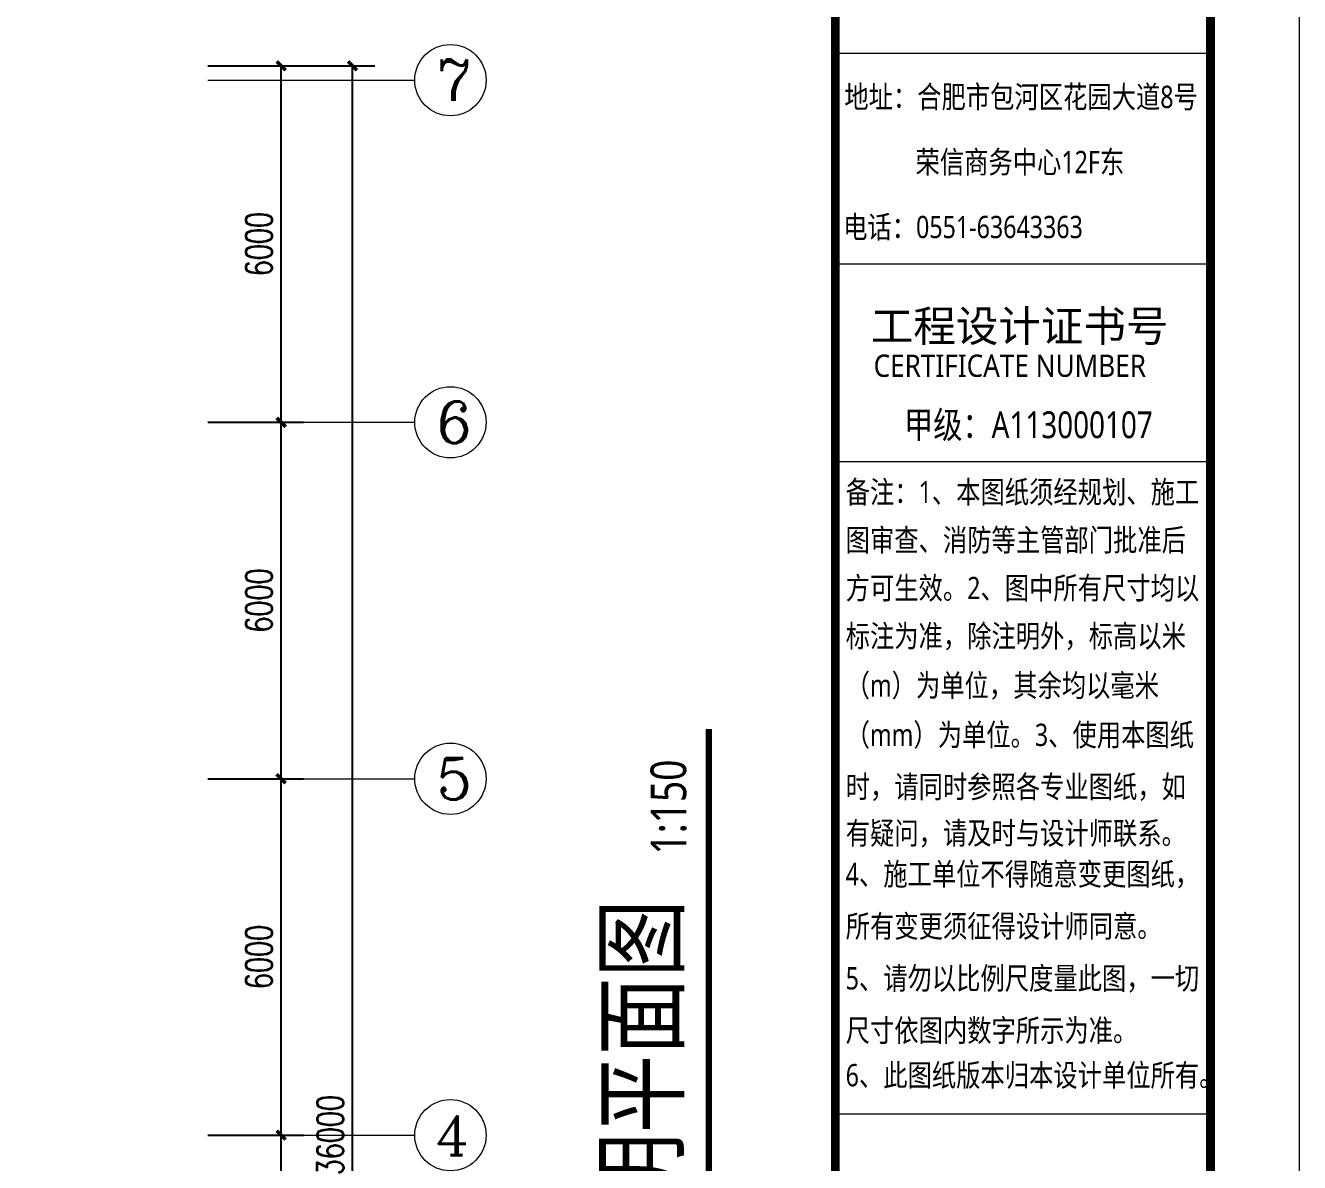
# Model space of a CAD drawing. Header units: inches. Extents: x -3272461 to -2504170, y 403793 to 1071042.
# Drawn here: x -2671444 to -2649994, y 742084 to 761224 of the extents above; entities that cross this region are included whole.
import ezdxf
from ezdxf.enums import TextEntityAlignment as Align

# ---------------------------------------------------------------- set-up
doc = ezdxf.new("R2010")
doc.units = ezdxf.units.IN
doc.header["$LTSCALE"] = 1000
doc.header["$MEASUREMENT"] = 0
doc.layers.get('0').update_dxf_attribs({"lineweight": 18})
for name, color, linetype, lineweight in [('0-TK', 4, 'Continuous', 18), ('AXIS', 30, 'Continuous', 18), ('PUB_TITLE', 153, 'Continuous', 18), ('TEL_SYMB', 3, 'Continuous', 18), ('TEL_TEXT', 7, 'Continuous', 18)]:
    doc.layers.add(name, color=color, linetype=linetype, lineweight=lineweight)
doc.styles.add('-黑体', font='', dxfattribs={"width": 0.7})
doc.styles.add('_TCH_AXIS', font='complex.shx', dxfattribs={"bigfont": 'gbcbig.shx'})
doc.styles.add('_TCH_DIM_T3', font='simplex.shx', dxfattribs={"width": 0.705882, "bigfont": 'gbcbig.shx'})
doc.styles.get('-黑体').set_extended_font_data('微软雅黑')
doc.dimstyles.new('_TCH_ARCH&&150', dxfattribs={"dimtxt": 446.25, "dimasz": 150, "dimexe": 375, "dimexo": 450, "dimgap": 150, "dimtad": 1, "dimdec": 0, "dimzin": 0, "dimdsep": 46, "dimtxsty": '_TCH_DIM_T3', "dimblk": 'ARCHTICK', "dimcen": 0.09, "dimdle": 300, "dimclrt": 7, "dimazin": 2, "dimtfac": 1, "dimtdec": 0, "dimtix": 1, "dimtmove": 2, "dimatfit": 3, "dimfxl": 1, "dimtolj": 1, "dimarcsym": 0})

# ---------------------------------------------------------------- blocks, each defined once
blk = doc.blocks.new('_ArchTick_0')
at = {"color": 0, "linetype": 'ByBlock'}
blk.add_lwpolyline([(-0.5, -0.5, 0.4, 0.4, 0), (0.5, 0.5, 0.4, 0.4, 0)], format="xyseb", dxfattribs=at)
blk = doc.blocks.new('*X317')
at = {"layer": 'AXIS', "color": 0, "lineweight": -2}
for p, q in [((-2668374, 760544), (-2665565, 760544)), ((-2665940, 724544), (-2665940, 760544)), ((-2668374, 724544), (-2665565, 724544))]:
    blk.add_line(p, q, dxfattribs=at)
at = {"layer": 'AXIS', "color": 0, "lineweight": -2, "xscale": 150, "yscale": 150, "zscale": 150}
for p, rotation in [((-2665940, 760544), 90), ((-2665940, 724544), 270)]:
    blk.add_blockref('_ArchTick_0', p, dxfattribs=dict(at, rotation=rotation))
at = {"layer": 'AXIS', "color": 7, "insert": (-2666313, 742544), "char_height": 446.2, "width": 2070, "attachment_point": 5, "rotation": 90, "style": '_TCH_DIM_T3'}
blk.add_mtext('36000', dxfattribs=at)
blk = doc.blocks.new('_ARCHTICK')
at = {"color": 0, "linetype": 'ByBlock', "const_width": 0.4}
blk.add_lwpolyline([(-0.5, -0.5), (0.5, 0.5)], dxfattribs=at)
blk = doc.blocks.new('*X320')
at = {"layer": 'AXIS', "color": 0, "lineweight": -2}
for p, q in [((-2668374, 742544), (-2666765, 742544)), ((-2667140, 736544), (-2667140, 742544)), ((-2668374, 736544), (-2666765, 736544))]:
    blk.add_line(p, q, dxfattribs=at)
at = {"layer": 'AXIS', "color": 0, "lineweight": -2, "xscale": 150, "yscale": 150, "zscale": 150}
for p, rotation in [((-2667140, 742544), 90), ((-2667140, 736544), 270)]:
    blk.add_blockref('_ArchTick_0', p, dxfattribs=dict(at, rotation=rotation))
at = {"layer": 'AXIS', "color": 7, "insert": (-2667513, 739544), "char_height": 446.2, "width": 1665, "attachment_point": 5, "rotation": 90, "style": '_TCH_DIM_T3'}
blk.add_mtext('6000', dxfattribs=at)
blk = doc.blocks.new('*X321')
at = {"layer": 'AXIS', "color": 0, "lineweight": -2}
for p, q in [((-2668374, 748544), (-2666765, 748544)), ((-2667140, 742544), (-2667140, 748544)), ((-2668374, 742544), (-2666765, 742544))]:
    blk.add_line(p, q, dxfattribs=at)
at = {"layer": 'AXIS', "color": 0, "lineweight": -2, "xscale": 150, "yscale": 150, "zscale": 150}
for p, rotation in [((-2667140, 748544), 90), ((-2667140, 742544), 270)]:
    blk.add_blockref('_ArchTick_0', p, dxfattribs=dict(at, rotation=rotation))
at = {"layer": 'AXIS', "color": 7, "insert": (-2667513, 745544), "char_height": 446.2, "width": 1665, "attachment_point": 5, "rotation": 90, "style": '_TCH_DIM_T3'}
blk.add_mtext('6000', dxfattribs=at)
blk = doc.blocks.new('*X322')
at = {"layer": 'AXIS', "color": 0, "lineweight": -2}
for p, q in [((-2668374, 754544), (-2666765, 754544)), ((-2667140, 748544), (-2667140, 754544)), ((-2668374, 748544), (-2666765, 748544))]:
    blk.add_line(p, q, dxfattribs=at)
at = {"layer": 'AXIS', "color": 0, "lineweight": -2, "xscale": 150, "yscale": 150, "zscale": 150}
for p, rotation in [((-2667140, 754544), 90), ((-2667140, 748544), 270)]:
    blk.add_blockref('_ArchTick_0', p, dxfattribs=dict(at, rotation=rotation))
at = {"layer": 'AXIS', "color": 7, "insert": (-2667513, 751544), "char_height": 446.2, "width": 1665, "attachment_point": 5, "rotation": 90, "style": '_TCH_DIM_T3'}
blk.add_mtext('6000', dxfattribs=at)
blk = doc.blocks.new('*X323')
at = {"layer": 'AXIS', "color": 0, "lineweight": -2}
for p, q in [((-2668374, 760544), (-2666765, 760544)), ((-2667140, 754544), (-2667140, 760544)), ((-2668374, 754544), (-2666765, 754544))]:
    blk.add_line(p, q, dxfattribs=at)
at = {"layer": 'AXIS', "color": 0, "lineweight": -2, "xscale": 150, "yscale": 150, "zscale": 150}
for p, rotation in [((-2667140, 760544), 90), ((-2667140, 754544), 270)]:
    blk.add_blockref('_ArchTick_0', p, dxfattribs=dict(at, rotation=rotation))
at = {"layer": 'AXIS', "color": 7, "insert": (-2667513, 757544), "char_height": 446.2, "width": 1665, "attachment_point": 5, "rotation": 90, "style": '_TCH_DIM_T3'}
blk.add_mtext('6000', dxfattribs=at)

msp = doc.modelspace()

# ---------------------------------------------------------------- linework, layer by layer
at = {"layer": '0-TK'}
for p, q in [((-2657808.5, 760757), (-2651494.3, 760757)), ((-2657808.5, 757211.8), (-2651494.3, 757211.8)), ((-2657808.5, 757211.8), (-2651494.3, 757211.8)), ((-2657808.5, 753885.3), (-2651494.3, 753885.3)), ((-2657808.5, 742901.6), (-2651494.3, 742901.6))]:
    msp.add_line(p, q, dxfattribs=at)
msp.add_lwpolyline([(-2657808.5, 712630.6, 144, 144, 0), (-2657808.5, 772630.6, 144, 144, 0)], format="xyseb", dxfattribs=at)
at = {"layer": 'AXIS'}
for p, q in [((-2668374.3, 760303.8), (-2664889.9, 760303.8)), ((-2668374.3, 754543.8), (-2664889.9, 754543.8)), ((-2668374.3, 748543.8), (-2664889.9, 748543.8)), ((-2668374.3, 742543.8), (-2664889.9, 742543.8))]:
    msp.add_line(p, q, dxfattribs=at)
for centre in [(-2664289.9, 760303.8), (-2664289.9, 754543.8), (-2664289.9, 748543.8), (-2664289.9, 742543.8)]:
    msp.add_circle(centre, 600, dxfattribs=at)
at = {"layer": 'PUB_TITLE'}
msp.add_lwpolyline([(-2649994.3, 711130.6), (-2649994.3, 774130.6), (-2761444.3, 774130.6), (-2761444.3, 711130.6)], close=True, dxfattribs=at)
msp.add_lwpolyline([(-2651494.3, 712630.6, 150, 150, 0), (-2651494.3, 772630.6, 150, 150, 0), (-2757694.3, 772630.6, 150, 150, 0), (-2757694.3, 712630.6, 150, 150, 0)], format="xyseb", close=True, dxfattribs=at)
at = {"layer": 'TEL_SYMB'}
msp.add_lwpolyline([(-2659939.6, 736962.9, 105, 105, 0), (-2659939.6, 749381.6, 105, 105, 0)], format="xyseb", dxfattribs=at)

# ---------------------------------------------------------------- texts
at = {"style": '-黑体', "width": 0.8}
for s, height, p in [('地址：合肥市包河区花园大道8号', 375, (-2657658.2, 759835)), ('荣信商务中心12F东', 375, (-2656459.2, 758737.8)), ('电话：0551-63643363', 375, (-2657677.9, 757644.6)), ('甲级：A113000107', 450, (-2656651.4, 754277.5))]:
    msp.add_text(s, height=height, dxfattribs=at).set_placement(p)
at = {"style": '-黑体'}
msp.add_text('工程设计证书号', height=525, dxfattribs=at).set_placement((-2657213.6, 755902.8))
at = {"style": '-黑体', "width": 0.8}
for s, p in [('备注：1、本图纸须经规划、施工', (-2657635.3, 753370.8)), ('图审查、消防等主管部门批准后', (-2657635.3, 752562.8)), ('方可生效。2、图中所有尺寸均以', (-2657635.3, 751754.7)), ('标注为准，除注明外，标高以米', (-2657635.3, 750946.7)), ('（m）为单位，其余均以毫米', (-2657635.3, 750115)), ('（mm）为单位。3、使用本图纸', (-2657635.3, 749283.2)), ('时，请同时参照各专业图纸，如', (-2657635.3, 748409.8)), ('有疑问，请及时与设计师联系。', (-2657635.3, 747627.3)), ('4、施工单位不得随意变更图纸，', (-2657635.3, 746939.1)), ('所有变更须征得设计师同意。', (-2657635.3, 746061.9)), ('5、请勿以比例尺度量此图，一切', (-2657635.3, 745184.8)), ('尺寸依图内数字所示为准。', (-2657635.3, 744307.6)), ('6、此图纸版本归本设计单位所有。', (-2657635.3, 743553.1))]:
    msp.add_text(s, height=375, dxfattribs=at).set_placement(p, align=Align.MIDDLE_LEFT)
at = {"insert": (-2657165, 755304.2), "char_height": 375, "width": 7140.971, "attachment_point": 7, "style": '-黑体'}
msp.add_mtext('{\\W0.9;CERTIFICATE NUMBER}', dxfattribs=at)
at = {"layer": 'AXIS', "color": 7, "style": '_TCH_AXIS'}
for s, height, p in [('7', 698.9, (-2664522.9, 759954.3)), ('6', 698.9, (-2664522.9, 754194.3)), ('5', 698.9, (-2664522.9, 748194.3)), ('4', 668.2, (-2664544.5, 742209.7))]:
    msp.add_text(s, height=height, dxfattribs=at).set_placement(p)
at = {"layer": 'TEL_TEXT', "style": '-黑体', "width": 0.8}
for s, height, p in [('1:150', 600, (-2660320.5, 747268.6)), ('一层照明平面图', 1200, (-2660482.4, 737343.9))]:
    msp.add_text(s, height=height, rotation=90, dxfattribs=at).set_placement(p)

# ---------------------------------------------------------------- dimensions: what is measured, and where the dimension line sits
at = {"layer": 'AXIS'}
for base, p1, p2, picture, middle in [((-2665939.9, 760543.8), (-2669274.3, 724543.8), (-2669274.3, 760543.8), '*X317', (-2666313.1, 742543.8)), ((-2667139.9, 760543.8), (-2669274.3, 754543.8), (-2669274.3, 760543.8), '*X323', (-2667513.1, 757543.8)), ((-2667139.9, 754543.8), (-2669274.3, 748543.8), (-2669274.3, 754543.8), '*X322', (-2667513.1, 751543.8)), ((-2667139.9, 748543.8), (-2669274.3, 742543.8), (-2669274.3, 748543.8), '*X321', (-2667513.1, 745543.8)), ((-2667139.9, 742543.8), (-2669274.3, 736543.8), (-2669274.3, 742543.8), '*X320', (-2667513.1, 739543.8))]:
    dim = msp.add_linear_dim(base=base, p1=p1, p2=p2, angle=90, dimstyle='_TCH_ARCH&&150', override={"dimexo": 900, "dimsah": 1, "dimtzin": 0}, dxfattribs=at)
    dim.commit()
    dim.dimension.update_dxf_attribs({"geometry": picture, "text_midpoint": middle})

doc.saveas('drawing.dxf')
